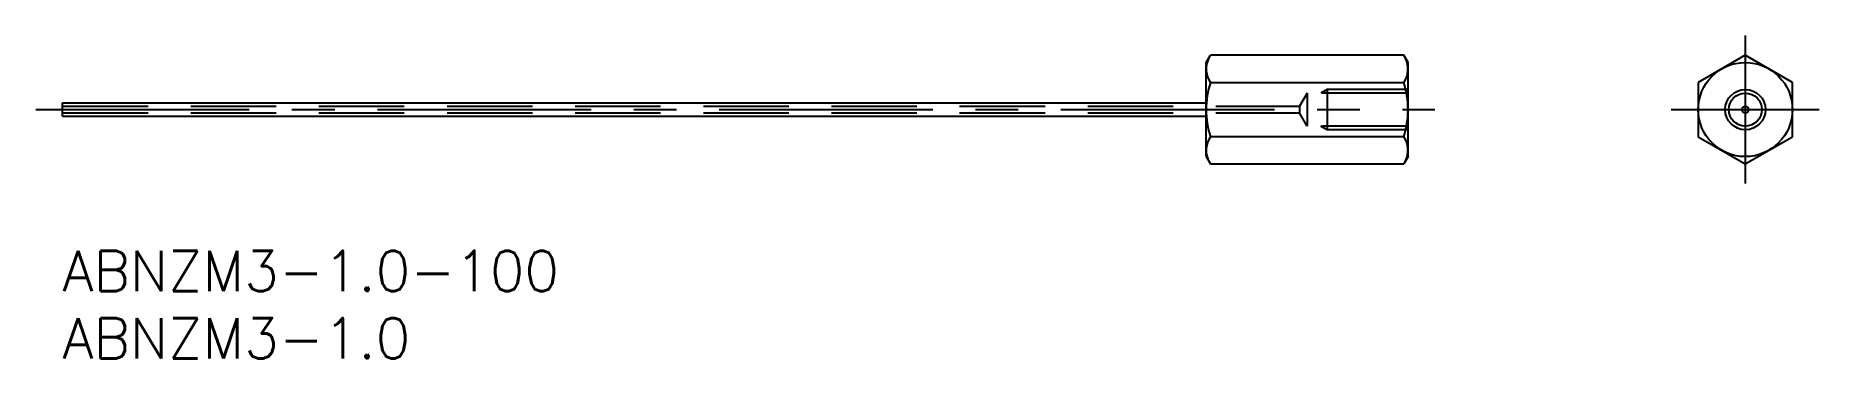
# Model space of a CAD drawing. Extents: x -2 to 131, y -8 to 16.
import ezdxf

# ---------------------------------------------------------------- set-up
doc = ezdxf.new("R2010")
doc.units = 0
doc.header["$LTSCALE"] = 0.5
doc.linetypes.add('CENTER', pattern=[50.8, 31.75, -6.35, 6.35, -6.35])
doc.linetypes.add('DASHED', pattern=[19.05, 12.7, -6.35])
for name, color, linetype in [('MSM_CENTER', 1, 'CENTER'), ('MSM_CONTINUOUS', 7, 'CONTINUOUS'), ('MSM_DASHED', 4, 'DASHED'), ('MSM_NARROW', 5, 'CONTINUOUS'), ('MSM_PART_NUMBER', 7, 'CONTINUOUS')]:
    doc.layers.add(name, color=color, linetype=linetype)
doc.styles.get("Standard").update_dxf_attribs({"font": 'txt.shx', "height": 3, "bigfont": 'bigfont.shx'})

# ---------------------------------------------------------------- blocks, each defined once
blk = doc.blocks.new('*U8')
at = {"layer": 'MSM_PART_NUMBER'}
blk.add_text('ABNZM3-1.0-100', height=3, dxfattribs=at).set_placement((0, -3))
blk = doc.blocks.new('*U9')
at = {"layer": 'MSM_PART_NUMBER'}
blk.add_text('ABNZM3-1.0', height=3, dxfattribs=at).set_placement((0, -8))

msp = doc.modelspace()

# ---------------------------------------------------------------- linework, layer by layer
at = {"layer": 'MSM_CENTER'}
for p, q in [((125.07, 16), (125.07, 5)), ((-2, 10.5), (102, 10.5)), ((119.57, 10.5), (130.57, 10.5))]:
    msp.add_line(p, q, dxfattribs=at)
at = {"layer": 'MSM_CONTINUOUS'}
for p, q in [((85, 14), (85.31, 14.54)), ((85, 7), (85, 14)), ((99.69, 14.54), (85.31, 14.54)), ((100, 14), (99.69, 14.54)), ((100, 7), (100, 14)), ((125.07, 14.54), (121.57, 12.52)), ((128.57, 12.52), (125.07, 14.54)), ((85.31, 12.52), (99.69, 12.52)), ((121.57, 12.52), (121.57, 8.48)), ((128.57, 8.48), (128.57, 12.52)), ((0, 10), (0, 11)), ((0, 11), (85, 11)), ((0, 10), (85, 10)), ((99.69, 8.48), (85.31, 8.48)), ((121.57, 8.48), (125.07, 6.46)), ((125.07, 6.46), (128.57, 8.48)), ((85, 7), (85.31, 6.46)), ((100, 7), (99.69, 6.46)), ((85.31, 6.46), (99.69, 6.46))]:
    msp.add_line(p, q, dxfattribs=at)
for radius in [3.5, 1.23, 0.25]:
    msp.add_circle((125.07, 10.5), radius, dxfattribs=at)
for centre, radius, start, end in [((86.79, 13.53), 1.79, 154.3842, 214.3842), ((98.21, 13.53), 1.79, 325.6158, 25.6158), ((91.69, 10.5), 6.69, 162.412, 197.588), ((93.31, 10.5), 6.69, 342.412, 17.588), ((86.79, 7.47), 1.79, 145.6158, 205.6158), ((98.21, 7.47), 1.79, 334.3842, 34.3842)]:
    msp.add_arc(centre, radius, start, end, dxfattribs=at)
at = {"layer": 'MSM_DASHED'}
for p, q in [((94, 12), (93.53, 11.73)), ((100, 12), (94, 12)), ((94, 12), (94, 9)), ((0, 10.75), (91.93, 10.75)), ((92.5, 11.73), (91.93, 10.75)), ((91.93, 10.75), (91.93, 10.25)), ((100, 11.73), (92.5, 11.73)), ((92.5, 11.73), (92.5, 9.27)), ((0, 10.25), (91.93, 10.25)), ((92.5, 9.27), (91.93, 10.25)), ((100, 9.27), (92.5, 9.27)), ((94, 9), (93.53, 9.27)), ((100, 9), (94, 9))]:
    msp.add_line(p, q, dxfattribs=at)
at = {"layer": 'MSM_NARROW'}
msp.add_circle((125.07, 10.5), 1.5, dxfattribs=at)

# ---------------------------------------------------------------- block references
at = {"layer": 'MSM_CONTINUOUS'}
for name in ['*U8', '*U9']:
    msp.add_blockref(name, (0, 0), dxfattribs=at)

doc.saveas('drawing.dxf')
